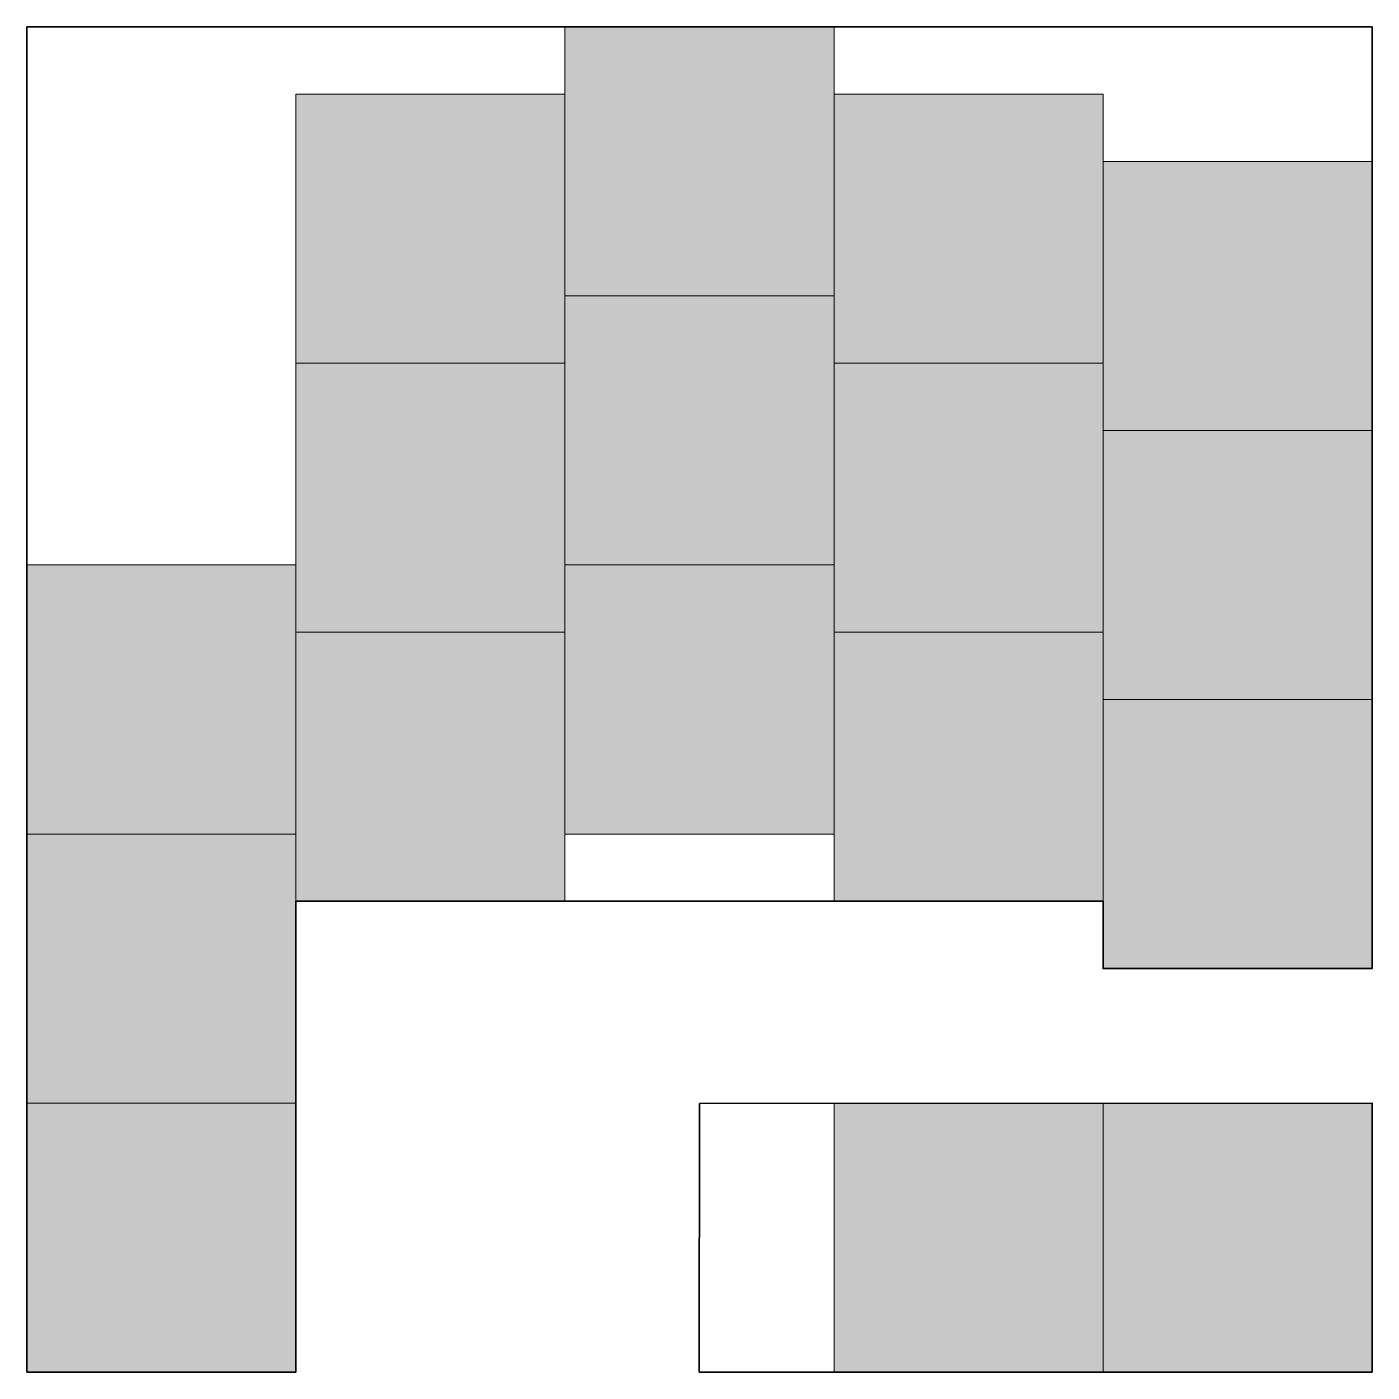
# Model space of a CAD drawing. Header units: millimetres. Extents: x 152.5 to 247.5, y -247.5 to -152.5.
import ezdxf

# ---------------------------------------------------------------- set-up
doc = ezdxf.new("R2010")
doc.units = ezdxf.units.MM
doc.header["$MEASUREMENT"] = 0
for name, color, linetype, lineweight in [('keylayout', 7, 'Continuous', 0), ('mainkeys', 7, 'Continuous', 0), ('sumkeys', 7, 'Continuous', 0)]:
    doc.layers.add(name, color=color, linetype=linetype, lineweight=lineweight)

msp = doc.modelspace()

# ---------------------------------------------------------------- hatches: boundary and pattern name
at = {"layer": 'keylayout', "true_color": 0xdcdddd, "transparency": 33554687}
h = msp.add_hatch(color=254, dxfattribs=at)
h.dxf.hatch_style = 2
h.paths.add_polyline_path([(209.5, -171.5), (190.5, -171.5), (190.5, -152.5), (209.5, -152.5)])
h = msp.add_hatch(color=254, dxfattribs=at)
h.dxf.hatch_style = 2
h.paths.add_polyline_path([(190.5, -176.25), (171.5, -176.25), (171.5, -157.25), (190.5, -157.25)])
h = msp.add_hatch(color=254, dxfattribs=at)
h.dxf.hatch_style = 2
h.paths.add_polyline_path([(228.5, -176.25), (209.5, -176.25), (209.5, -157.25), (228.5, -157.25)])
h = msp.add_hatch(color=254, dxfattribs=at)
h.dxf.hatch_style = 2
h.paths.add_polyline_path([(247.5, -181), (228.5, -181), (228.5, -162), (247.5, -162)])
h = msp.add_hatch(color=254, dxfattribs=at)
h.dxf.hatch_style = 2
h.paths.add_polyline_path([(209.5, -190.5), (190.5, -190.5), (190.5, -171.5), (209.5, -171.5)])
h = msp.add_hatch(color=254, dxfattribs=at)
h.dxf.hatch_style = 2
h.paths.add_polyline_path([(190.5, -195.25), (171.5, -195.25), (171.5, -176.25), (190.5, -176.25)])
h = msp.add_hatch(color=254, dxfattribs=at)
h.dxf.hatch_style = 2
h.paths.add_polyline_path([(228.5, -195.25), (209.5, -195.25), (209.5, -176.25), (228.5, -176.25)])
h = msp.add_hatch(color=254, dxfattribs=at)
h.dxf.hatch_style = 2
h.paths.add_polyline_path([(247.5, -200), (228.5, -200), (228.5, -181), (247.5, -181)])
h = msp.add_hatch(color=254, dxfattribs=at)
h.dxf.hatch_style = 2
h.paths.add_polyline_path([(171.5, -209.5), (152.5, -209.5), (152.5, -190.5), (171.5, -190.5)])
h = msp.add_hatch(color=254, dxfattribs=at)
h.dxf.hatch_style = 2
h.paths.add_polyline_path([(209.5, -209.5), (190.5, -209.5), (190.5, -190.5), (209.5, -190.5)])
h = msp.add_hatch(color=254, dxfattribs=at)
h.dxf.hatch_style = 2
h.paths.add_polyline_path([(190.5, -214.25), (171.5, -214.25), (171.5, -195.25), (190.5, -195.25)])
h = msp.add_hatch(color=254, dxfattribs=at)
h.dxf.hatch_style = 2
h.paths.add_polyline_path([(228.5, -214.25), (209.5, -214.25), (209.5, -195.25), (228.5, -195.25)])
h = msp.add_hatch(color=254, dxfattribs=at)
h.dxf.hatch_style = 2
h.paths.add_polyline_path([(247.5, -219), (228.5, -219), (228.5, -200), (247.5, -200)])
h = msp.add_hatch(color=254, dxfattribs=at)
h.dxf.hatch_style = 2
h.paths.add_polyline_path([(171.5, -228.5), (152.5, -228.5), (152.5, -209.5), (171.5, -209.5)])
h = msp.add_hatch(color=254, dxfattribs=at)
h.dxf.hatch_style = 2
h.paths.add_polyline_path([(171.5, -247.5), (152.5, -247.5), (152.5, -228.5), (171.5, -228.5)])
h = msp.add_hatch(color=254, dxfattribs=at)
h.dxf.hatch_style = 2
h.paths.add_polyline_path([(228.5, -247.5), (209.5, -247.5), (209.5, -228.5), (228.5, -228.5)])
h = msp.add_hatch(color=254, dxfattribs=at)
h.dxf.hatch_style = 2
h.paths.add_polyline_path([(247.5, -247.5), (228.5, -247.5), (228.5, -228.5), (247.5, -228.5)])

# ---------------------------------------------------------------- linework, layer by layer
at = {"layer": 'keylayout', "color": 8, "lineweight": 9, "true_color": 0x727171}
for points in [[(209.5, -171.5), (190.5, -171.5), (190.5, -152.5), (209.5, -152.5)], [(190.5, -176.25), (171.5, -176.25), (171.5, -157.25), (190.5, -157.25)], [(228.5, -176.25), (209.5, -176.25), (209.5, -157.25), (228.5, -157.25)], [(247.5, -181), (228.5, -181), (228.5, -162), (247.5, -162)], [(209.5, -190.5), (190.5, -190.5), (190.5, -171.5), (209.5, -171.5)], [(190.5, -195.25), (171.5, -195.25), (171.5, -176.25), (190.5, -176.25)], [(228.5, -195.25), (209.5, -195.25), (209.5, -176.25), (228.5, -176.25)], [(247.5, -200), (228.5, -200), (228.5, -181), (247.5, -181)], [(171.5, -209.5), (152.5, -209.5), (152.5, -190.5), (171.5, -190.5)], [(209.5, -209.5), (190.5, -209.5), (190.5, -190.5), (209.5, -190.5)], [(190.5, -214.25), (171.5, -214.25), (171.5, -195.25), (190.5, -195.25)], [(228.5, -214.25), (209.5, -214.25), (209.5, -195.25), (228.5, -195.25)], [(247.5, -219), (228.5, -219), (228.5, -200), (247.5, -200)], [(171.5, -228.5), (152.5, -228.5), (152.5, -209.5), (171.5, -209.5)], [(171.5, -247.5), (152.5, -247.5), (152.5, -228.5), (171.5, -228.5)], [(228.5, -247.5), (209.5, -247.5), (209.5, -228.5), (228.5, -228.5)], [(247.5, -247.5), (228.5, -247.5), (228.5, -228.5), (247.5, -228.5)]]:
    msp.add_lwpolyline(points, close=True, dxfattribs=at)
at = {"layer": 'mainkeys', "color": 104, "lineweight": 35, "true_color": 0x22ac38}
msp.add_lwpolyline([(152.5, -152.5), (152.5, -247.5), (171.5, -247.5), (171.5, -214.25), (228.5, -214.25), (228.5, -219), (247.5, -219), (247.5, -152.5)], close=True, dxfattribs=at)
at = {"layer": 'sumkeys', "color": 104, "lineweight": 35, "true_color": 0x22ac38}
msp.add_lwpolyline([(200.011, -228.534), (199.977, -247.5), (247.5, -247.5), (247.5, -228.5)], close=True, dxfattribs=at)

doc.saveas('drawing.dxf')
